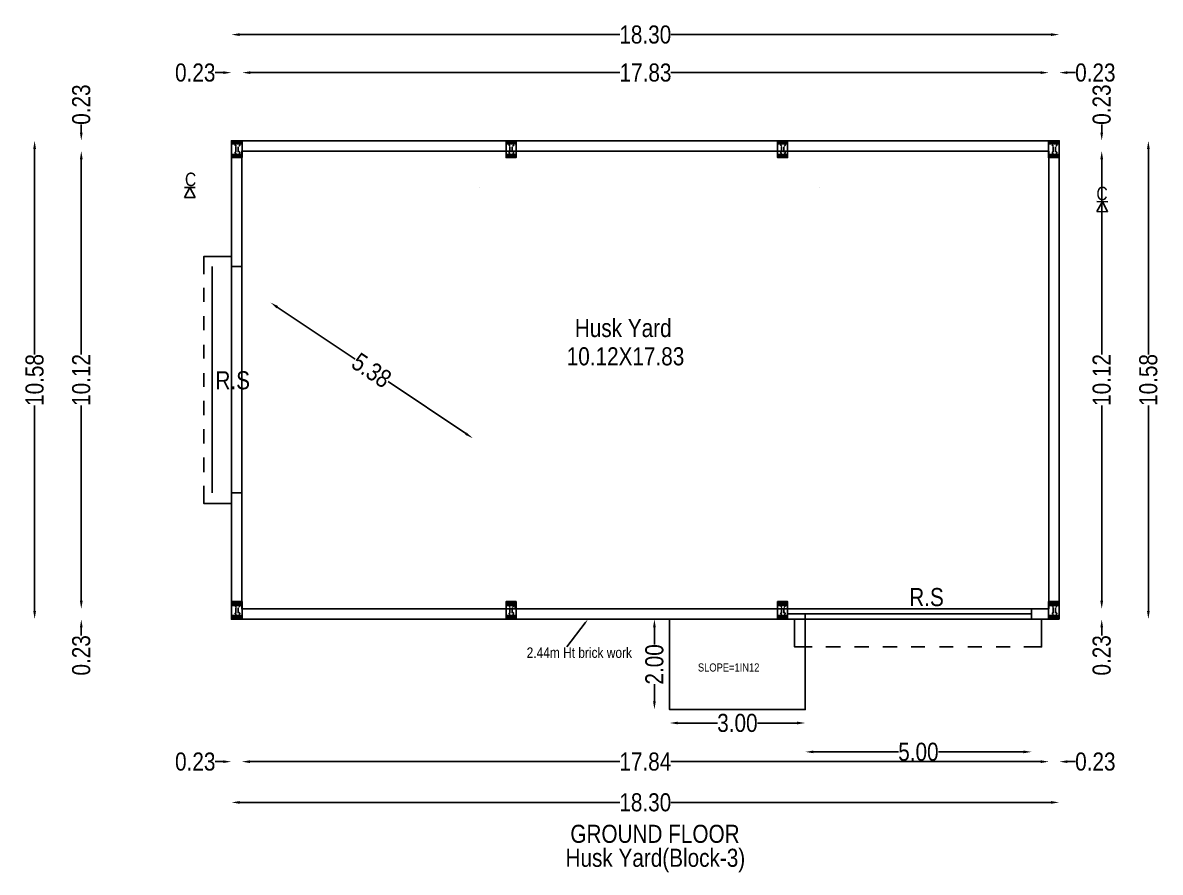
# Model space of a CAD drawing. Header units: metres. Extents: x -941 to 1333, y -28 to 1490.
# Drawn here: x 983.64 to 1008.78, y 366.55 to 385.33 of the extents above; entities that cross this region are included whole.
import ezdxf
from ezdxf import colors
from ezdxf.entities.mleader import LeaderData, LeaderLine
from ezdxf.math import Vec2, Vec3

# ---------------------------------------------------------------- set-up
doc = ezdxf.new("R2010")
doc.units = ezdxf.units.M
for name, color, linetype in [('BLK_3_DA_RAMP_1', 1, 'Continuous'), ('BLK_3_FLR_0_CARPET_AREA', 45, 'Continuous'), ('BLK_3_FLR_0_EXIT_WIDTH_DOOR', 2, 'Continuous'), ('BLK_3_FLR_0_REGULAR_ROOM_1', 4, 'Continuous'), ('DIST_EXIT', 7, 'Continuous'), ('window', 3, 'Continuous')]:
    doc.layers.add(name, color=color, linetype=linetype)
doc.styles.get("Standard").update_dxf_attribs({"font": 'arial.ttf'})
doc.styles.add('style2A', font='swissc.ttf')
doc.linetypes.add('ZIGZAG', pattern='A,0.00254,-5.08,[131,ltypeshp.shx,S=5.08,R=0,X=-5.08,Y=0],-10.16,[131,ltypeshp.shx,S=5.08,R=180,X=5.08,Y=0],-5.08', length=20.32254)
doc.dimstyles.get("Standard").update_dxf_attribs({"dimtxt": 0.4, "dimasz": 0.18, "dimexe": 0.18, "dimexo": 0.0625, "dimgap": 0, "dimtad": 0, "dimzin": 0, "dimdsep": 46, "dimtxsty": 'style2A', "dimcen": 0.09, "dimse1": 1, "dimse2": 1, "dimadec": 0, "dimazin": 0, "dimtfac": 1, "dimtofl": 0, "dimtmove": 0, "dimatfit": 3, "dimfxl": 0, "dimtolj": 1, "dimtzin": 0, "dimarcsym": 0})

# ---------------------------------------------------------------- blocks, each defined once
blk = doc.blocks.new('*D937')
at = {"layer": 'Defpoints', "color": 0}
for p in [(989.115, 379.143), (993.584, 376.144), (993.584, 376.144)]:
    blk.add_point(p, dxfattribs=at)
at = {"layer": 'DIST_EXIT', "color": 0, "lineweight": -2}
for p, q in [((989.264, 379.043), (990.984, 377.889)), ((993.434, 376.245), (991.715, 377.399))]:
    blk.add_line(p, q, dxfattribs=at)
at = {"layer": 'DIST_EXIT', "color": 0}
for points in [[(989.281, 379.068), (989.248, 379.018), (989.115, 379.143)], [(993.451, 376.27), (993.418, 376.22), (993.584, 376.144)]]:
    blk.add_solid(points, dxfattribs=at)
at = {"layer": 'DIST_EXIT', "color": 0, "insert": (991.349, 377.644), "char_height": 0.4, "attachment_point": 5, "rotation": 326.136, "style": 'style2A'}
blk.add_mtext('\\A1;5.38', dxfattribs=at)
blk = doc.blocks.new('*D922')
at = {"layer": 'BLK_3_FLR_0_EXIT_WIDTH_DOOR', "color": 0, "lineweight": -2}
for p, q in [((1001.115, 369.207), (1002.996, 369.207)), ((1005.758, 369.207), (1003.877, 369.207))]:
    blk.add_line(p, q, dxfattribs=at)
at = {"layer": 'BLK_3_FLR_0_EXIT_WIDTH_DOOR', "color": 0}
for points in [[(1001.115, 369.237), (1001.115, 369.177), (1000.935, 369.207)], [(1005.758, 369.237), (1005.758, 369.177), (1005.938, 369.207)]]:
    blk.add_solid(points, dxfattribs=at)
at = {"layer": 'Defpoints', "color": 0}
for p in [(1000.935, 371.717), (1005.938, 371.717), (1000.935, 369.207)]:
    blk.add_point(p, dxfattribs=at)
at = {"layer": 'BLK_3_FLR_0_EXIT_WIDTH_DOOR', "color": 0, "insert": (1003.436, 369.207), "char_height": 0.4, "attachment_point": 5, "style": 'style2A'}
blk.add_mtext('\\A1;5.00', dxfattribs=at)
blk = doc.blocks.new('*D963')
at = {"layer": 'BLK_3_DA_RAMP_1', "color": 0, "lineweight": -2}
for p, q in [((998.115, 369.846), (998.994, 369.846)), ((1000.755, 369.846), (999.876, 369.846))]:
    blk.add_line(p, q, dxfattribs=at)
at = {"layer": 'BLK_3_DA_RAMP_1', "color": 0}
for points in [[(998.115, 369.876), (998.115, 369.816), (997.935, 369.846)], [(1000.755, 369.876), (1000.755, 369.816), (1000.935, 369.846)]]:
    blk.add_solid(points, dxfattribs=at)
at = {"layer": 'Defpoints', "color": 0}
for p in [(997.935, 372.14), (1000.935, 372.14), (1000.935, 369.846)]:
    blk.add_point(p, dxfattribs=at)
at = {"layer": 'BLK_3_DA_RAMP_1', "color": 0, "insert": (999.435, 369.846), "char_height": 0.4, "attachment_point": 5, "style": 'style2A'}
blk.add_mtext('\\A1;3.00', dxfattribs=at)
blk = doc.blocks.new('*D964')
at = {"layer": 'BLK_3_DA_RAMP_1', "color": 0, "lineweight": -2}
for p, q in [((997.601, 371.96), (997.601, 371.581)), ((997.601, 370.323), (997.601, 370.703))]:
    blk.add_line(p, q, dxfattribs=at)
at = {"layer": 'BLK_3_DA_RAMP_1', "color": 0}
for points in [[(997.571, 371.96), (997.631, 371.96), (997.601, 372.14)], [(997.571, 370.323), (997.631, 370.323), (997.601, 370.143)]]:
    blk.add_solid(points, dxfattribs=at)
at = {"layer": 'Defpoints', "color": 0}
for p in [(1000.935, 372.14), (997.601, 370.143), (1000.935, 370.143)]:
    blk.add_point(p, dxfattribs=at)
at = {"layer": 'BLK_3_DA_RAMP_1', "color": 0, "insert": (997.601, 371.142), "char_height": 0.4, "attachment_point": 5, "rotation": 90, "style": 'style2A'}
blk.add_mtext('\\A1;2.00', dxfattribs=at)
blk = doc.blocks.new('*D918')
at = {"layer": 'Defpoints', "color": 0}
for p in [(984.932, 382.723), (988.762, 382.723), (988.762, 382.494)]:
    blk.add_point(p, dxfattribs=at)
at = {"layer": 'window', "color": 0, "lineweight": -2}
for p, q in [((984.932, 382.903), (984.932, 383.083)), ((984.932, 382.314), (984.932, 382.134))]:
    blk.add_line(p, q, dxfattribs=at)
at = {"layer": 'window', "color": 0}
for points in [[(984.902, 382.903), (984.962, 382.903), (984.932, 382.723)], [(984.902, 382.314), (984.962, 382.314), (984.932, 382.494)]]:
    blk.add_solid(points, dxfattribs=at)
at = {"layer": 'window', "color": 0, "insert": (984.932, 383.521), "char_height": 0.4, "attachment_point": 5, "rotation": 90, "style": 'style2A'}
blk.add_mtext('\\A1;0.23', dxfattribs=at)
blk = doc.blocks.new('*D919')
at = {"layer": 'Defpoints', "color": 0}
for p in [(988.762, 382.494), (984.932, 372.369), (988.762, 372.369)]:
    blk.add_point(p, dxfattribs=at)
at = {"layer": 'window', "color": 0, "lineweight": -2}
for p, q in [((984.932, 382.314), (984.932, 377.995)), ((984.932, 372.549), (984.932, 376.868))]:
    blk.add_line(p, q, dxfattribs=at)
at = {"layer": 'window', "color": 0}
for points in [[(984.902, 382.314), (984.962, 382.314), (984.932, 382.494)], [(984.902, 372.549), (984.962, 372.549), (984.932, 372.369)]]:
    blk.add_solid(points, dxfattribs=at)
at = {"layer": 'window', "color": 0, "insert": (984.932, 377.432), "char_height": 0.4, "attachment_point": 5, "rotation": 90, "style": 'style2A'}
blk.add_mtext('\\A1;10.12', dxfattribs=at)
blk = doc.blocks.new('*D920')
at = {"layer": 'Defpoints', "color": 0}
for p in [(984.932, 372.14), (988.762, 372.369), (988.762, 372.14)]:
    blk.add_point(p, dxfattribs=at)
at = {"layer": 'window', "color": 0, "lineweight": -2}
for p, q in [((984.932, 372.549), (984.932, 372.729)), ((984.932, 371.96), (984.932, 371.78))]:
    blk.add_line(p, q, dxfattribs=at)
at = {"layer": 'window', "color": 0}
for points in [[(984.902, 372.549), (984.962, 372.549), (984.932, 372.369)], [(984.902, 371.96), (984.962, 371.96), (984.932, 372.14)]]:
    blk.add_solid(points, dxfattribs=at)
at = {"layer": 'window', "color": 0, "insert": (984.932, 371.342), "char_height": 0.4, "attachment_point": 5, "rotation": 90, "style": 'style2A'}
blk.add_mtext('\\A1;0.23', dxfattribs=at)
blk = doc.blocks.new('*D921')
at = {"layer": 'Defpoints', "color": 0}
for p in [(988.627, 382.723), (983.901, 372.14), (988.627, 372.14)]:
    blk.add_point(p, dxfattribs=at)
at = {"layer": 'window', "color": 0, "lineweight": -2}
for p, q in [((983.901, 382.543), (983.901, 377.996)), ((983.901, 372.32), (983.901, 376.867))]:
    blk.add_line(p, q, dxfattribs=at)
at = {"layer": 'window', "color": 0}
for points in [[(983.871, 382.543), (983.931, 382.543), (983.901, 382.723)], [(983.871, 372.32), (983.931, 372.32), (983.901, 372.14)]]:
    blk.add_solid(points, dxfattribs=at)
at = {"layer": 'window', "color": 0, "insert": (983.901, 377.432), "char_height": 0.4, "attachment_point": 5, "rotation": 90, "style": 'style2A'}
blk.add_mtext('\\A1;10.58', dxfattribs=at)
blk = doc.blocks.new('*D923')
at = {"layer": 'Defpoints', "color": 0}
for p in [(1006.548, 384.228), (1006.32, 382.494), (1006.548, 382.494)]:
    blk.add_point(p, dxfattribs=at)
at = {"layer": 'window', "color": 0, "lineweight": -2}
for p, q in [((1006.14, 384.228), (1005.96, 384.228)), ((1006.728, 384.228), (1006.908, 384.228))]:
    blk.add_line(p, q, dxfattribs=at)
at = {"layer": 'window', "color": 0}
for points in [[(1006.14, 384.258), (1006.14, 384.198), (1006.32, 384.228)], [(1006.728, 384.258), (1006.728, 384.198), (1006.548, 384.228)]]:
    blk.add_solid(points, dxfattribs=at)
at = {"layer": 'window', "color": 0, "insert": (1007.347, 384.228), "char_height": 0.4, "attachment_point": 5, "style": 'style2A'}
blk.add_mtext('\\A1;0.23', dxfattribs=at)
blk = doc.blocks.new('*D924')
at = {"layer": 'Defpoints', "color": 0}
for p in [(988.488, 384.228), (988.488, 382.48), (1006.32, 382.494)]:
    blk.add_point(p, dxfattribs=at)
at = {"layer": 'window', "color": 0, "lineweight": -2}
for p, q in [((988.668, 384.228), (996.84, 384.228)), ((1006.14, 384.228), (997.967, 384.228))]:
    blk.add_line(p, q, dxfattribs=at)
at = {"layer": 'window', "color": 0}
for points in [[(988.668, 384.258), (988.668, 384.198), (988.488, 384.228)], [(1006.14, 384.258), (1006.14, 384.198), (1006.32, 384.228)]]:
    blk.add_solid(points, dxfattribs=at)
at = {"layer": 'window', "color": 0, "insert": (997.404, 384.228), "char_height": 0.4, "attachment_point": 5, "style": 'style2A'}
blk.add_mtext('\\A1;17.83', dxfattribs=at)
blk = doc.blocks.new('*D949')
at = {"layer": 'Defpoints', "color": 0}
for p in [(988.25, 384.228), (988.25, 382.494), (988.485, 382.48)]:
    blk.add_point(p, dxfattribs=at)
at = {"layer": 'window', "color": 0, "lineweight": -2}
for p, q in [((988.07, 384.228), (987.89, 384.228)), ((988.665, 384.228), (988.845, 384.228))]:
    blk.add_line(p, q, dxfattribs=at)
at = {"layer": 'window', "color": 0}
for points in [[(988.07, 384.258), (988.07, 384.198), (988.25, 384.228)], [(988.665, 384.258), (988.665, 384.198), (988.485, 384.228)]]:
    blk.add_solid(points, dxfattribs=at)
at = {"layer": 'window', "color": 0, "insert": (987.451, 384.228), "char_height": 0.4, "attachment_point": 5, "style": 'style2A'}
blk.add_mtext('\\A1;0.23', dxfattribs=at)
blk = doc.blocks.new('*D939')
at = {"layer": 'Defpoints', "color": 0}
for p in [(1006.548, 385.069), (988.25, 381.848), (1006.548, 381.848)]:
    blk.add_point(p, dxfattribs=at)
at = {"layer": 'window', "color": 0, "lineweight": -2}
for p, q in [((988.43, 385.069), (996.835, 385.069)), ((1006.368, 385.069), (997.963, 385.069))]:
    blk.add_line(p, q, dxfattribs=at)
at = {"layer": 'window', "color": 0}
for points in [[(988.43, 385.099), (988.43, 385.039), (988.25, 385.069)], [(1006.368, 385.099), (1006.368, 385.039), (1006.548, 385.069)]]:
    blk.add_solid(points, dxfattribs=at)
at = {"layer": 'window', "color": 0, "insert": (997.399, 385.069), "char_height": 0.4, "attachment_point": 5, "style": 'style2A'}
blk.add_mtext('\\A1;18.30', dxfattribs=at)
blk = doc.blocks.new('*D940')
at = {"layer": 'Defpoints', "color": 0}
for p in [(1006.318, 372.889), (1006.548, 372.659), (1006.548, 368.991)]:
    blk.add_point(p, dxfattribs=at)
at = {"layer": 'window', "color": 0, "lineweight": -2}
for p, q in [((1006.138, 368.991), (1005.958, 368.991)), ((1006.728, 368.991), (1006.908, 368.991))]:
    blk.add_line(p, q, dxfattribs=at)
at = {"layer": 'window', "color": 0}
for points in [[(1006.138, 369.021), (1006.138, 368.961), (1006.318, 368.991)], [(1006.728, 369.021), (1006.728, 368.961), (1006.548, 368.991)]]:
    blk.add_solid(points, dxfattribs=at)
at = {"layer": 'window', "color": 0, "insert": (1007.347, 368.991), "char_height": 0.4, "attachment_point": 5, "style": 'style2A'}
blk.add_mtext('\\A1;0.23', dxfattribs=at)
blk = doc.blocks.new('*D941')
at = {"layer": 'Defpoints', "color": 0}
for p in [(988.48, 372.889), (1006.32, 372.889), (988.48, 368.991)]:
    blk.add_point(p, dxfattribs=at)
at = {"layer": 'window', "color": 0, "lineweight": -2}
for p, q in [((988.66, 368.991), (996.835, 368.991)), ((1006.14, 368.991), (997.964, 368.991))]:
    blk.add_line(p, q, dxfattribs=at)
at = {"layer": 'window', "color": 0}
for points in [[(988.66, 369.021), (988.66, 368.961), (988.48, 368.991)], [(1006.14, 369.021), (1006.14, 368.961), (1006.32, 368.991)]]:
    blk.add_solid(points, dxfattribs=at)
at = {"layer": 'window', "color": 0, "insert": (997.4, 368.991), "char_height": 0.4, "attachment_point": 5, "style": 'style2A'}
blk.add_mtext('\\A1;17.84', dxfattribs=at)
blk = doc.blocks.new('*D942')
at = {"layer": 'Defpoints', "color": 0}
for p in [(988.48, 372.889), (988.25, 372.659), (988.25, 368.991)]:
    blk.add_point(p, dxfattribs=at)
at = {"layer": 'window', "color": 0, "lineweight": -2}
for p, q in [((988.07, 368.991), (987.89, 368.991)), ((988.66, 368.991), (988.84, 368.991))]:
    blk.add_line(p, q, dxfattribs=at)
at = {"layer": 'window', "color": 0}
for points in [[(988.07, 369.021), (988.07, 368.961), (988.25, 368.991)], [(988.66, 369.021), (988.66, 368.961), (988.48, 368.991)]]:
    blk.add_solid(points, dxfattribs=at)
at = {"layer": 'window', "color": 0, "insert": (987.451, 368.991), "char_height": 0.4, "attachment_point": 5, "style": 'style2A'}
blk.add_mtext('\\A1;0.23', dxfattribs=at)
blk = doc.blocks.new('*D943')
at = {"layer": 'Defpoints', "color": 0}
for p in [(988.25, 373.401), (1006.548, 373.401), (1006.548, 368.09)]:
    blk.add_point(p, dxfattribs=at)
at = {"layer": 'window', "color": 0, "lineweight": -2}
for p, q in [((988.43, 368.09), (996.835, 368.09)), ((1006.368, 368.09), (997.963, 368.09))]:
    blk.add_line(p, q, dxfattribs=at)
at = {"layer": 'window', "color": 0}
for points in [[(988.43, 368.12), (988.43, 368.06), (988.25, 368.09)], [(1006.368, 368.12), (1006.368, 368.06), (1006.548, 368.09)]]:
    blk.add_solid(points, dxfattribs=at)
at = {"layer": 'window', "color": 0, "insert": (997.399, 368.09), "char_height": 0.4, "attachment_point": 5, "style": 'style2A'}
blk.add_mtext('\\A1;18.30', dxfattribs=at)
blk = doc.blocks.new('*D944')
at = {"layer": 'Defpoints', "color": 0}
for p in [(1003.658, 382.723), (1007.488, 382.723), (1003.658, 382.494)]:
    blk.add_point(p, dxfattribs=at)
at = {"layer": 'window', "color": 0, "lineweight": -2}
for p, q in [((1007.488, 382.903), (1007.488, 383.083)), ((1007.488, 382.314), (1007.488, 382.134))]:
    blk.add_line(p, q, dxfattribs=at)
at = {"layer": 'window', "color": 0}
for points in [[(1007.458, 382.903), (1007.518, 382.903), (1007.488, 382.723)], [(1007.458, 382.314), (1007.518, 382.314), (1007.488, 382.494)]]:
    blk.add_solid(points, dxfattribs=at)
at = {"layer": 'window', "color": 0, "insert": (1007.488, 383.521), "char_height": 0.4, "attachment_point": 5, "rotation": 90, "style": 'style2A'}
blk.add_mtext('\\A1;0.23', dxfattribs=at)
blk = doc.blocks.new('*D945')
at = {"layer": 'Defpoints', "color": 0}
for p in [(1003.658, 382.494), (1003.658, 372.369), (1007.488, 372.369)]:
    blk.add_point(p, dxfattribs=at)
at = {"layer": 'window', "color": 0, "lineweight": -2}
for p, q in [((1007.488, 382.314), (1007.488, 377.995)), ((1007.488, 372.549), (1007.488, 376.868))]:
    blk.add_line(p, q, dxfattribs=at)
at = {"layer": 'window', "color": 0}
for points in [[(1007.458, 382.314), (1007.518, 382.314), (1007.488, 382.494)], [(1007.458, 372.549), (1007.518, 372.549), (1007.488, 372.369)]]:
    blk.add_solid(points, dxfattribs=at)
at = {"layer": 'window', "color": 0, "insert": (1007.488, 377.432), "char_height": 0.4, "attachment_point": 5, "rotation": 90, "style": 'style2A'}
blk.add_mtext('\\A1;10.12', dxfattribs=at)
blk = doc.blocks.new('*D946')
at = {"layer": 'Defpoints', "color": 0}
for p in [(1003.658, 372.369), (1003.658, 372.14), (1007.488, 372.14)]:
    blk.add_point(p, dxfattribs=at)
at = {"layer": 'window', "color": 0, "lineweight": -2}
for p, q in [((1007.488, 372.549), (1007.488, 372.729)), ((1007.488, 371.96), (1007.488, 371.78))]:
    blk.add_line(p, q, dxfattribs=at)
at = {"layer": 'window', "color": 0}
for points in [[(1007.458, 372.549), (1007.518, 372.549), (1007.488, 372.369)], [(1007.458, 371.96), (1007.518, 371.96), (1007.488, 372.14)]]:
    blk.add_solid(points, dxfattribs=at)
at = {"layer": 'window', "color": 0, "insert": (1007.488, 371.342), "char_height": 0.4, "attachment_point": 5, "rotation": 90, "style": 'style2A'}
blk.add_mtext('\\A1;0.23', dxfattribs=at)
blk = doc.blocks.new('*D947')
at = {"layer": 'Defpoints', "color": 0}
for p in [(1003.793, 382.723), (1003.793, 372.14), (1008.519, 372.14)]:
    blk.add_point(p, dxfattribs=at)
at = {"layer": 'window', "color": 0, "lineweight": -2}
for p, q in [((1008.519, 382.543), (1008.519, 377.996)), ((1008.519, 372.32), (1008.519, 376.867))]:
    blk.add_line(p, q, dxfattribs=at)
at = {"layer": 'window', "color": 0}
for points in [[(1008.489, 382.543), (1008.549, 382.543), (1008.519, 382.723)], [(1008.489, 372.32), (1008.549, 372.32), (1008.519, 372.14)]]:
    blk.add_solid(points, dxfattribs=at)
at = {"layer": 'window', "color": 0, "insert": (1008.519, 377.432), "char_height": 0.4, "attachment_point": 5, "rotation": 90, "style": 'style2A'}
blk.add_mtext('\\A1;10.58', dxfattribs=at)

msp = doc.modelspace()

# ---------------------------------------------------------------- linework, layer by layer
at = {"lineweight": 25}
for points in [[(1006.54825, 372.14049), (988.25014, 372.14049), (988.25014, 382.72253), (1006.54825, 382.72253)], [(988.48756, 382.72253), (988.48756, 382.34944), (988.25014, 382.34944), (988.25014, 382.72253)], [(994.54171, 382.72253), (994.54171, 382.34944), (994.32125, 382.34944), (994.32125, 382.72253)], [(1000.54498, 382.72253), (1000.54498, 382.34944), (1000.32452, 382.34944), (1000.32452, 382.72253)], [(1006.54825, 382.72253), (1006.54825, 382.34944), (1006.31083, 382.34944), (1006.31083, 382.72253)], [(988.48756, 382.6547), (988.48756, 382.41728), (988.25014, 382.41728), (988.25014, 382.6547)], [(994.54171, 382.6547), (994.54171, 382.41728), (994.32125, 382.41728), (994.32125, 382.6547)], [(1000.54498, 382.6547), (1000.54498, 382.41728), (1000.32452, 382.41728), (1000.32452, 382.6547)], [(1006.54825, 382.6547), (1006.54825, 382.41728), (1006.31083, 382.41728), (1006.31083, 382.6547)], [(988.25014, 382.41728), (988.25014, 382.34944), (988.48756, 382.34944), (988.48756, 382.41728)], [(994.32125, 382.41728), (994.32125, 382.34944), (994.54171, 382.34944), (994.54171, 382.41728)], [(1000.32452, 382.41728), (1000.32452, 382.34944), (1000.54498, 382.34944), (1000.54498, 382.41728)], [(1006.31083, 382.41728), (1006.31083, 382.34944), (1006.54825, 382.34944), (1006.54825, 382.41728)], [(988.48756, 372.14049), (988.48756, 372.53053), (988.25014, 372.53053), (988.25014, 372.14049)], [(988.25014, 372.44574), (988.25014, 372.53053), (988.48756, 372.53053), (988.48756, 372.44574)], [(988.48756, 372.22528), (988.48756, 372.44574), (988.25014, 372.44574), (988.25014, 372.22528)], [(994.54171, 372.14049), (994.54171, 372.53053), (994.32125, 372.53053), (994.32125, 372.14049)], [(994.32125, 372.44574), (994.32125, 372.53053), (994.54171, 372.53053), (994.54171, 372.44574)], [(994.54171, 372.22528), (994.54171, 372.44574), (994.32125, 372.44574), (994.32125, 372.22528)], [(1000.54498, 372.14049), (1000.54498, 372.53053), (1000.32452, 372.53053), (1000.32452, 372.14049)], [(1000.32452, 372.44574), (1000.32452, 372.53053), (1000.54498, 372.53053), (1000.54498, 372.44574)], [(1000.54498, 372.22528), (1000.54498, 372.44574), (1000.32452, 372.44574), (1000.32452, 372.22528)], [(1006.54825, 372.14049), (1006.54825, 372.53053), (1006.31083, 372.53053), (1006.31083, 372.14049)], [(1006.31083, 372.44574), (1006.31083, 372.53053), (1006.54825, 372.53053), (1006.54825, 372.44574)], [(1006.54825, 372.22528), (1006.54825, 372.44574), (1006.31083, 372.44574), (1006.31083, 372.22528)]]:
    msp.add_lwpolyline(points, close=True, dxfattribs=at)
for points in [[(988.31797, 382.62078), (988.31797, 382.62078)], [(988.31797, 382.45119), (988.31797, 382.45119)], [(988.35189, 382.6547), (988.40276, 382.6547)], [(988.35189, 382.58686), (988.35189, 382.58686)], [(988.35189, 382.46815), (988.35189, 382.58686)], [(988.35189, 382.46815), (988.35189, 382.46815)], [(988.40276, 382.58686), (988.40276, 382.58686)], [(988.40276, 382.46815), (988.40276, 382.58686)], [(988.40276, 382.46815), (988.40276, 382.46815)], [(988.43668, 382.62078), (988.43668, 382.62078)], [(988.43668, 382.45119), (988.43668, 382.45119)], [(994.37212, 382.62078), (994.37212, 382.62078)], [(994.37212, 382.45119), (994.37212, 382.45119)], [(994.40604, 382.6547), (994.45691, 382.6547)], [(994.40604, 382.58686), (994.40604, 382.58686)], [(994.40604, 382.46815), (994.40604, 382.58686)], [(994.40604, 382.46815), (994.40604, 382.46815)], [(994.45691, 382.58686), (994.45691, 382.58686)], [(994.45691, 382.46815), (994.45691, 382.58686)], [(994.45691, 382.46815), (994.45691, 382.46815)], [(994.49083, 382.62078), (994.49083, 382.62078)], [(994.49083, 382.45119), (994.49083, 382.45119)], [(1000.37539, 382.62078), (1000.37539, 382.62078)], [(1000.37539, 382.45119), (1000.37539, 382.45119)], [(1000.40931, 382.6547), (1000.46019, 382.6547)], [(1000.40931, 382.58686), (1000.40931, 382.58686)], [(1000.40931, 382.46815), (1000.40931, 382.58686)], [(1000.40931, 382.46815), (1000.40931, 382.46815)], [(1000.46019, 382.58686), (1000.46019, 382.58686)], [(1000.46019, 382.46815), (1000.46019, 382.58686)], [(1000.46019, 382.46815), (1000.46019, 382.46815)], [(1000.4941, 382.62078), (1000.4941, 382.62078)], [(1000.4941, 382.45119), (1000.4941, 382.45119)], [(1006.37867, 382.62078), (1006.37867, 382.62078)], [(1006.37867, 382.45119), (1006.37867, 382.45119)], [(1006.41259, 382.6547), (1006.46346, 382.6547)], [(1006.41259, 382.58686), (1006.41259, 382.58686)], [(1006.41259, 382.46815), (1006.41259, 382.58686)], [(1006.41259, 382.46815), (1006.41259, 382.46815)], [(1006.46346, 382.58686), (1006.46346, 382.58686)], [(1006.46346, 382.46815), (1006.46346, 382.58686)], [(1006.46346, 382.46815), (1006.46346, 382.46815)], [(1006.49738, 382.62078), (1006.49738, 382.62078)], [(1006.49738, 382.45119), (1006.49738, 382.45119)], [(988.31797, 382.34944), (988.48756, 382.34944)], [(988.40276, 382.41728), (988.35189, 382.41728)], [(994.37212, 382.34944), (994.54171, 382.34944)], [(994.45691, 382.41728), (994.40604, 382.41728)], [(1000.37539, 382.34944), (1000.54498, 382.34944)], [(1000.46019, 382.41728), (1000.40931, 382.41728)], [(1006.37867, 382.34944), (1006.54825, 382.34944)], [(1006.46346, 382.41728), (1006.41259, 382.41728)], [(993.74466, 381.68807), (993.74466, 381.68807)], [(1001.24027, 381.68807), (1001.24027, 381.68807)], [(988.25014, 380.16181), (987.63964, 380.16181), (987.63964, 379.77177)], [(987.82618, 379.94135), (987.82618, 374.93862)], [(988.25014, 379.94135), (988.25014, 374.93862)], [(987.63964, 379.16127), (987.63964, 379.46652)], [(987.63964, 378.5338), (987.63964, 378.83906)], [(987.63964, 377.90634), (987.63964, 378.21159)], [(987.63964, 377.27888), (987.63964, 377.58413)], [(987.63964, 376.65142), (987.63964, 376.97363)], [(987.63964, 376.02396), (987.63964, 376.34617)], [(987.63964, 375.3965), (987.63964, 375.71871)], [(988.25014, 374.70121), (987.63964, 374.70121), (987.63964, 375.09125)], [(988.31797, 372.53053), (988.48756, 372.53053)], [(988.31797, 372.42878), (988.31797, 372.42878)], [(988.40276, 372.44574), (988.35189, 372.44574)], [(988.35189, 372.39486), (988.35189, 372.39486)], [(988.35189, 372.39486), (988.35189, 372.27615)], [(988.40276, 372.39486), (988.40276, 372.39486)], [(988.40276, 372.39486), (988.40276, 372.27615)], [(988.43668, 372.42878), (988.43668, 372.42878)], [(994.37212, 372.53053), (994.54171, 372.53053)], [(994.37212, 372.42878), (994.37212, 372.42878)], [(994.45691, 372.44574), (994.40604, 372.44574)], [(994.40604, 372.39486), (994.40604, 372.39486)], [(994.40604, 372.39486), (994.40604, 372.27615)], [(994.45691, 372.39486), (994.45691, 372.39486)], [(994.45691, 372.39486), (994.45691, 372.27615)], [(994.49083, 372.42878), (994.49083, 372.42878)], [(1000.37539, 372.53053), (1000.54498, 372.53053)], [(1000.37539, 372.42878), (1000.37539, 372.42878)], [(1000.46019, 372.44574), (1000.40931, 372.44574)], [(1000.40931, 372.39486), (1000.40931, 372.39486)], [(1000.40931, 372.39486), (1000.40931, 372.27615)], [(1000.46019, 372.39486), (1000.46019, 372.39486)], [(1000.46019, 372.39486), (1000.46019, 372.27615)], [(1000.4941, 372.42878), (1000.4941, 372.42878)], [(1006.37867, 372.42878), (1006.37867, 372.42878)], [(1006.46346, 372.44574), (1006.41259, 372.44574)], [(1006.41259, 372.39486), (1006.41259, 372.39486)], [(1006.41259, 372.39486), (1006.41259, 372.27615)], [(1006.46346, 372.39486), (1006.46346, 372.39486)], [(1006.46346, 372.39486), (1006.46346, 372.27615)], [(1006.49738, 372.42878), (1006.49738, 372.42878)], [(988.31797, 372.2592), (988.31797, 372.2592)], [(988.35189, 372.27615), (988.35189, 372.27615)], [(988.35189, 372.22528), (988.40276, 372.22528)], [(988.40276, 372.27615), (988.40276, 372.27615)], [(988.43668, 372.2592), (988.43668, 372.2592)], [(994.37212, 372.2592), (994.37212, 372.2592)], [(994.40604, 372.27615), (994.40604, 372.27615)], [(994.40604, 372.22528), (994.45691, 372.22528)], [(994.45691, 372.27615), (994.45691, 372.27615)], [(994.49083, 372.2592), (994.49083, 372.2592)], [(1000.37539, 372.2592), (1000.37539, 372.2592)], [(1000.40931, 372.27615), (1000.40931, 372.27615)], [(1000.40931, 372.22528), (1000.46019, 372.22528)], [(1000.46019, 372.27615), (1000.46019, 372.27615)], [(1000.4941, 372.2592), (1000.4941, 372.2592)], [(1000.6976, 372.14049), (1000.6976, 371.52999), (1001.08765, 371.52999)], [(1006.15821, 372.14049), (1006.15821, 371.52999), (1005.76817, 371.52999)], [(1006.37867, 372.2592), (1006.37867, 372.2592)], [(1006.41259, 372.27615), (1006.41259, 372.27615)], [(1006.41259, 372.22528), (1006.46346, 372.22528)], [(1006.46346, 372.27615), (1006.46346, 372.27615)], [(1006.49738, 372.2592), (1006.49738, 372.2592)], [(1001.71511, 371.52999), (1001.3929, 371.52999)], [(1002.34257, 371.52999), (1002.02036, 371.52999)], [(1002.97003, 371.52999), (1002.64782, 371.52999)], [(1003.58053, 371.52999), (1003.27528, 371.52999)], [(1004.20799, 371.52999), (1003.90274, 371.52999)], [(1004.83545, 371.52999), (1004.5302, 371.52999)], [(1005.46291, 371.52999), (1005.15766, 371.52999)]]:
    msp.add_lwpolyline(points, dxfattribs=at)
for points in [[(988.36037, 382.6547, 0.414215), (988.33493, 382.62926, 0.414215), (988.36037, 382.60382)], [(988.36037, 382.48511, 0.414215), (988.33493, 382.45967, 0.414215), (988.36037, 382.43424)], [(988.41124, 382.60382, 0.414215), (988.43668, 382.62926, 0.414215), (988.41124, 382.6547)], [(988.41124, 382.43424, 0.414215), (988.43668, 382.45967, 0.414215), (988.41124, 382.48511)], [(994.41452, 382.6547, 0.414215), (994.38908, 382.62926, 0.414215), (994.41452, 382.60382)], [(994.41452, 382.48511, 0.414215), (994.38908, 382.45967, 0.414215), (994.41452, 382.43424)], [(994.46539, 382.60382, 0.414215), (994.49083, 382.62926, 0.414215), (994.46539, 382.6547)], [(994.46539, 382.43424, 0.414215), (994.49083, 382.45967, 0.414215), (994.46539, 382.48511)], [(1000.41779, 382.6547, 0.414215), (1000.39235, 382.62926, 0.414215), (1000.41779, 382.60382)], [(1000.41779, 382.48511, 0.414215), (1000.39235, 382.45967, 0.414215), (1000.41779, 382.43424)], [(1000.46867, 382.60382, 0.414215), (1000.4941, 382.62926, 0.414215), (1000.46867, 382.6547)], [(1000.46867, 382.43424, 0.414215), (1000.4941, 382.45967, 0.414215), (1000.46867, 382.48511)], [(1006.42106, 382.6547, 0.414215), (1006.39563, 382.62926, 0.414215), (1006.42106, 382.60382)], [(1006.42106, 382.48511, 0.414215), (1006.39563, 382.45967, 0.414215), (1006.42106, 382.43424)], [(1006.47194, 382.60382, 0.414215), (1006.49738, 382.62926, 0.414215), (1006.47194, 382.6547)], [(1006.47194, 382.43424, 0.414215), (1006.49738, 382.45967, 0.414215), (1006.47194, 382.48511)], [(988.36037, 372.4627, 0.414215), (988.33493, 372.43726, 0.414215), (988.36037, 372.41182)], [(988.41124, 372.41182, 0.414215), (988.43668, 372.43726, 0.414215), (988.41124, 372.4627)], [(994.41452, 372.4627, 0.414215), (994.38908, 372.43726, 0.414215), (994.41452, 372.41182)], [(994.46539, 372.41182, 0.414215), (994.49083, 372.43726, 0.414215), (994.46539, 372.4627)], [(1000.41779, 372.4627, 0.414215), (1000.39235, 372.43726, 0.414215), (1000.41779, 372.41182)], [(1000.46867, 372.41182, 0.414215), (1000.4941, 372.43726, 0.414215), (1000.46867, 372.4627)], [(1006.42106, 372.4627, 0.414215), (1006.39563, 372.43726, 0.414215), (1006.42106, 372.41182)], [(1006.47194, 372.41182, 0.414215), (1006.49738, 372.43726, 0.414215), (1006.47194, 372.4627)], [(988.36037, 372.29311, 0.414215), (988.33493, 372.26768, 0.414215), (988.36037, 372.24224)], [(988.41124, 372.24224, 0.414215), (988.43668, 372.26768, 0.414215), (988.41124, 372.29311)], [(994.41452, 372.29311, 0.414215), (994.38908, 372.26768, 0.414215), (994.41452, 372.24224)], [(994.46539, 372.24224, 0.414215), (994.49083, 372.26768, 0.414215), (994.46539, 372.29311)], [(1000.41779, 372.29311, 0.414215), (1000.39235, 372.26768, 0.414215), (1000.41779, 372.24224)], [(1000.46867, 372.24224, 0.414215), (1000.4941, 372.26768, 0.414215), (1000.46867, 372.29311)], [(1006.42106, 372.29311, 0.414215), (1006.39563, 372.26768, 0.414215), (1006.42106, 372.24224)], [(1006.47194, 372.24224, 0.414215), (1006.49738, 372.26768, 0.414215), (1006.47194, 372.29311)]]:
    msp.add_lwpolyline(points, format="xyb", dxfattribs=at)
for points in [[(987.21563, 381.68807), (987.45314, 381.68807)], [(987.45314, 381.46526), (987.33439, 381.68807), (987.21563, 381.46526)], [(987.45314, 381.46526), (987.21563, 381.46526)], [(1007.37647, 381.15659), (1007.50207, 381.37561), (1007.61387, 381.14923)], [(1007.62077, 381.37193), (1007.38337, 381.37929)], [(1007.37647, 381.15659), (1007.61387, 381.14923)]]:
    msp.add_lwpolyline(points)
for points in [[(988.48756, 382.6547), (988.48756, 382.72253), (988.25014, 382.6547)], [(988.48756, 382.72253), (988.25014, 382.6547), (988.25014, 382.72253)], [(994.54171, 382.6547), (994.54171, 382.72253), (994.32125, 382.6547)], [(994.54171, 382.72253), (994.32125, 382.6547), (994.32125, 382.72253)], [(1000.54498, 382.6547), (1000.54498, 382.72253), (1000.32452, 382.6547)], [(1000.54498, 382.72253), (1000.32452, 382.6547), (1000.32452, 382.72253)], [(1006.54825, 382.6547), (1006.54825, 382.72253), (1006.31083, 382.6547)], [(1006.54825, 382.72253), (1006.31083, 382.6547), (1006.31083, 382.72253)], [(988.48756, 382.34944), (988.48756, 382.41728), (988.25014, 382.34944)], [(988.48756, 382.41728), (988.25014, 382.34944), (988.25014, 382.41728)], [(994.54171, 382.34944), (994.54171, 382.41728), (994.32125, 382.34944)], [(994.54171, 382.41728), (994.32125, 382.34944), (994.32125, 382.41728)], [(1000.54498, 382.34944), (1000.54498, 382.41728), (1000.32452, 382.34944)], [(1000.54498, 382.41728), (1000.32452, 382.34944), (1000.32452, 382.41728)], [(1006.54825, 382.34944), (1006.54825, 382.41728), (1006.31083, 382.34944)], [(1006.54825, 382.41728), (1006.31083, 382.34944), (1006.31083, 382.41728)], [(988.48756, 372.44574), (988.48756, 372.53053), (988.25014, 372.44574)], [(988.48756, 372.53053), (988.25014, 372.44574), (988.25014, 372.53053)], [(994.54171, 372.44574), (994.54171, 372.53053), (994.32125, 372.44574)], [(994.54171, 372.53053), (994.32125, 372.44574), (994.32125, 372.53053)], [(1000.54498, 372.44574), (1000.54498, 372.53053), (1000.32452, 372.44574)], [(1000.54498, 372.53053), (1000.32452, 372.44574), (1000.32452, 372.53053)], [(1006.54825, 372.44574), (1006.54825, 372.53053), (1006.31083, 372.44574)], [(1006.54825, 372.53053), (1006.31083, 372.44574), (1006.31083, 372.53053)], [(988.48756, 372.14049), (988.48756, 372.22528), (988.25014, 372.14049)], [(988.48756, 372.22528), (988.25014, 372.14049), (988.25014, 372.22528)], [(994.54171, 372.14049), (994.54171, 372.22528), (994.32125, 372.14049)], [(994.54171, 372.22528), (994.32125, 372.14049), (994.32125, 372.22528)], [(1000.54498, 372.14049), (1000.54498, 372.22528), (1000.32452, 372.14049)], [(1000.54498, 372.22528), (1000.32452, 372.14049), (1000.32452, 372.22528)], [(1006.54825, 372.14049), (1006.54825, 372.22528), (1006.31083, 372.14049)], [(1006.54825, 372.22528), (1006.31083, 372.14049), (1006.31083, 372.22528)]]:
    msp.add_solid(points)
at = {"layer": 'BLK_3_DA_RAMP_1'}
msp.add_lwpolyline([(997.93502, 372.14049), (1000.93502, 372.14049), (1000.93502, 370.14321), (997.93502, 370.14321)], close=True, dxfattribs=at)
at = {"layer": 'BLK_3_FLR_0_CARPET_AREA'}
msp.add_lwpolyline([(988.48014, 379.94135), (988.48014, 379.94135), (988.48014, 379.94135), (988.48014, 382.49253), (994.32125, 382.49253), (994.32125, 382.34944), (994.54171, 382.34944), (994.54171, 382.49253), (1000.32452, 382.49253), (1000.32452, 382.34944), (1000.54498, 382.34944), (1000.54498, 382.49253), (1006.31825, 382.49253), (1006.31825, 382.49253), (1006.31825, 382.49253), (1006.31825, 372.37049), (1006.31825, 372.37049), (1005.93775, 372.37049), (1005.93775, 372.37049), (1005.93775, 372.14049), (1000.93502, 372.14049), (1000.93502, 372.2592), (1000.54498, 372.2592), (1000.54498, 372.53053), (1000.32452, 372.53053), (1000.32452, 372.3692), (994.51627, 372.3692), (994.54171, 372.53053), (994.32125, 372.53053), (994.32125, 372.3692), (988.48014, 372.37049), (988.48014, 374.93862), (988.48014, 374.93862), (988.48014, 374.93862), (988.25014, 374.93862), (988.25014, 379.94135)], close=True, dxfattribs=at)
at = {"layer": 'BLK_3_FLR_0_REGULAR_ROOM_1', "color": 4}
msp.add_lwpolyline([(1006.31825, 372.37049), (988.48014, 372.37049), (988.48014, 382.49253), (1006.31825, 382.49253)], close=True, dxfattribs=at)
at = {"layer": 'window', "linetype": 'ZIGZAG', "ltscale": 0.01}
msp.add_line((1000.93502, 372.2592), (1005.93775, 372.2592), dxfattribs=at)

# ---------------------------------------------------------------- texts
at = {"attachment_point": 7, "style": 'style2A'}
for s, insert, char_height in [('C', (987.22389, 381.71312), 0.3), ('Husk Yard', (995.84161, 378.3753), 0.4), ('R.S', (987.89807, 377.2196), 0.4), ('R.S', (1003.23375, 372.42536), 0.4), ('2.44m Ht brick work', (994.77683, 371.28333), 0.2299887), ('GROUND FLOOR ', (995.74228, 367.1899), 0.4), ('Husk Yard(Block-3)', (995.63604, 366.54533), 0.4)]:
    msp.add_mtext(s, dxfattribs=dict(at, insert=insert, char_height=char_height))
at = {"insert": (1007.61329, 381.39722), "char_height": 0.3, "attachment_point": 9, "rotation": 358.224777, "style": 'style2A'}
msp.add_mtext('C', dxfattribs=at)
at = {"insert": (995.66216, 377.74951), "char_height": 0.4, "width": 0.8175052, "attachment_point": 7, "style": 'style2A'}
msp.add_mtext('10.12X17.83', dxfattribs=at)
at = {"layer": 'BLK_3_DA_RAMP_1', "color": 1, "insert": (998.56255, 371.16416), "char_height": 0.18, "width": 1.7842838, "attachment_point": 1, "style": 'style2A'}
msp.add_mtext('SLOPE=1IN12', dxfattribs=at)

# ---------------------------------------------------------------- dimensions: what is measured, and where the dimension line sits
at = {"layer": 'BLK_3_DA_RAMP_1', "color": 2}
dim = msp.add_linear_dim(base=(997.60078, 370.14321), p1=(1000.93502, 372.14049), p2=(1000.93502, 370.14321), angle=270, dimstyle='Standard', override={"dimtxt": 0.4}, dxfattribs=at)
dim.commit()
dim.dimension.update_dxf_attribs({"geometry": '*D964', "text_midpoint": (997.60078, 371.14185), "dimtype": 161})
at = {"layer": 'BLK_3_DA_RAMP_1'}
dim = msp.add_linear_dim(base=(1000.93502, 369.84638), p1=(997.93502, 372.14049), p2=(1000.93502, 372.14049), angle=0, dimstyle='Standard', override={"dimtxt": 0.4}, dxfattribs=at)
dim.commit()
dim.dimension.update_dxf_attribs({"geometry": '*D963', "text_midpoint": (999.43502, 369.84638), "dimtype": 161})
at = {"layer": 'BLK_3_FLR_0_EXIT_WIDTH_DOOR'}
dim = msp.add_aligned_dim(p1=(1005.93775, 371.71653), p2=(1000.93502, 371.71653), distance=2.50987, dimstyle='Standard', override={"dimtxt": 0.4}, dxfattribs=at)
dim.commit()
dim.dimension.update_dxf_attribs({"geometry": '*D922', "text_midpoint": (1003.43639, 369.20666)})
at = {"layer": 'DIST_EXIT'}
dim = msp.add_aligned_dim(p1=(989.11483, 379.14346), p2=(993.58383, 376.1445), distance=0, dimstyle='Standard', override={"dimtxt": 0.4}, dxfattribs=at)
dim.commit()
dim.dimension.update_dxf_attribs({"geometry": '*D937', "text_midpoint": (991.34933, 377.64398)})
at = {"layer": 'window'}
for p1, p2, distance, picture, middle in [((988.25014, 381.84762), (1006.54825, 381.84762), 3.22137, '*D939', (997.3992, 385.06899)), ((988.76247, 382.49382), (988.76247, 382.72253), 3.83079, '*D918', (984.93168, 383.52123)), ((1003.65766, 382.49382), (1003.65766, 382.72253), -3.83079, '*D944', (1007.48845, 383.52123)), ((988.76247, 382.49382), (988.76247, 372.3692), -3.83079, '*D919', (984.93168, 377.43151)), ((1003.65766, 382.49382), (1003.65766, 372.3692), 3.83079, '*D945', (1007.48845, 377.43151)), ((988.25014, 373.40074), (1006.54825, 373.40074), -5.31064, '*D943', (997.3992, 368.0901)), ((988.76247, 372.3692), (988.76247, 372.14049), -3.83079, '*D920', (984.93168, 371.34179)), ((1003.65766, 372.3692), (1003.65766, 372.14049), 3.83079, '*D946', (1007.48845, 371.34179))]:
    dim = msp.add_aligned_dim(p1=p1, p2=p2, distance=distance, dimstyle='Standard', dxfattribs=at)
    dim.commit()
    dim.dimension.update_dxf_attribs({"geometry": picture, "text_midpoint": middle})
for base, p1, p2, picture, middle in [((988.25014, 384.22766), (988.48489, 382.48034), (988.25014, 382.49382), '*D949', (987.45144, 384.22766)), ((988.48756, 384.22766), (1006.31954, 382.49382), (988.48756, 382.48034), '*D924', (997.40355, 384.22766)), ((1006.54825, 384.22766), (1006.31954, 382.49382), (1006.54825, 382.49382), '*D923', (1007.34695, 384.22766)), ((988.25014, 368.99059), (988.48014, 372.88923), (988.25014, 372.65923), '*D942', (987.45144, 368.99059)), ((988.48014, 368.99059), (1006.31954, 372.88923), (988.48014, 372.88923), '*D941', (997.39984, 368.99059)), ((1006.54825, 368.99059), (1006.31825, 372.88923), (1006.54825, 372.65923), '*D940', (1007.34695, 368.99059))]:
    dim = msp.add_linear_dim(base=base, p1=p1, p2=p2, dimstyle='Standard', dxfattribs=at)
    dim.commit()
    dim.dimension.update_dxf_attribs({"geometry": picture, "text_midpoint": middle})
for base, p1, p2, picture, middle in [((983.9009, 372.14049), (988.62681, 382.72253), (988.62681, 372.14049), '*D921', (983.9009, 377.43151)), ((1008.51924, 372.14049), (1003.79333, 382.72253), (1003.79333, 372.14049), '*D947', (1008.51924, 377.43151))]:
    dim = msp.add_linear_dim(base=base, p1=p1, p2=p2, angle=270, dimstyle='Standard', dxfattribs=at)
    dim.commit()
    dim.dimension.update_dxf_attribs({"geometry": picture, "text_midpoint": middle})

# ---------------------------------------------------------------- leaders
ml = msp.add_multileader_mtext('Standard')
ml.set_content('', color=256)
ml.set_leader_properties()
ml.build(insert=Vec2(0, 0))
ml.multileader.update_dxf_attribs({"dogleg_length": 0, "arrow_head_size": 0.1})
ctx = ml.context
ctx.base_point, ctx.arrow_head_size, ctx.plane_origin = Vec3(995.66346, 371.53017), 0.1, Vec3(996.13147, 372.14049)
notes = []
notes.append((ctx, [(0, (1, 1, 0), (995.66346, 371.53017), (1, 0), 0, [(0, [(996.13147, 372.14049)], 0, [])])]))
ctx.mtext.insert, ctx.mtext.flow_direction = Vec3(997.66346, 373.53017), 5
for ctx, leaders in notes:
    for number, flags, end, landing, length, lines in leaders:
        leader = LeaderData()
        leader.index, (leader.has_last_leader_line, leader.has_dogleg_vector, leader.attachment_direction) = number, flags
        leader.last_leader_point, leader.dogleg_vector, leader.dogleg_length = Vec3(end), Vec3(landing), length
        for number, points, colour, breaks in lines:
            line = LeaderLine()
            line.index, line.vertices, line.color, line.breaks = number, Vec3.list(points), colors.encode_raw_color(colour), breaks
            leader.lines.append(line)
        ctx.leaders.append(leader)

doc.saveas('drawing.dxf')
